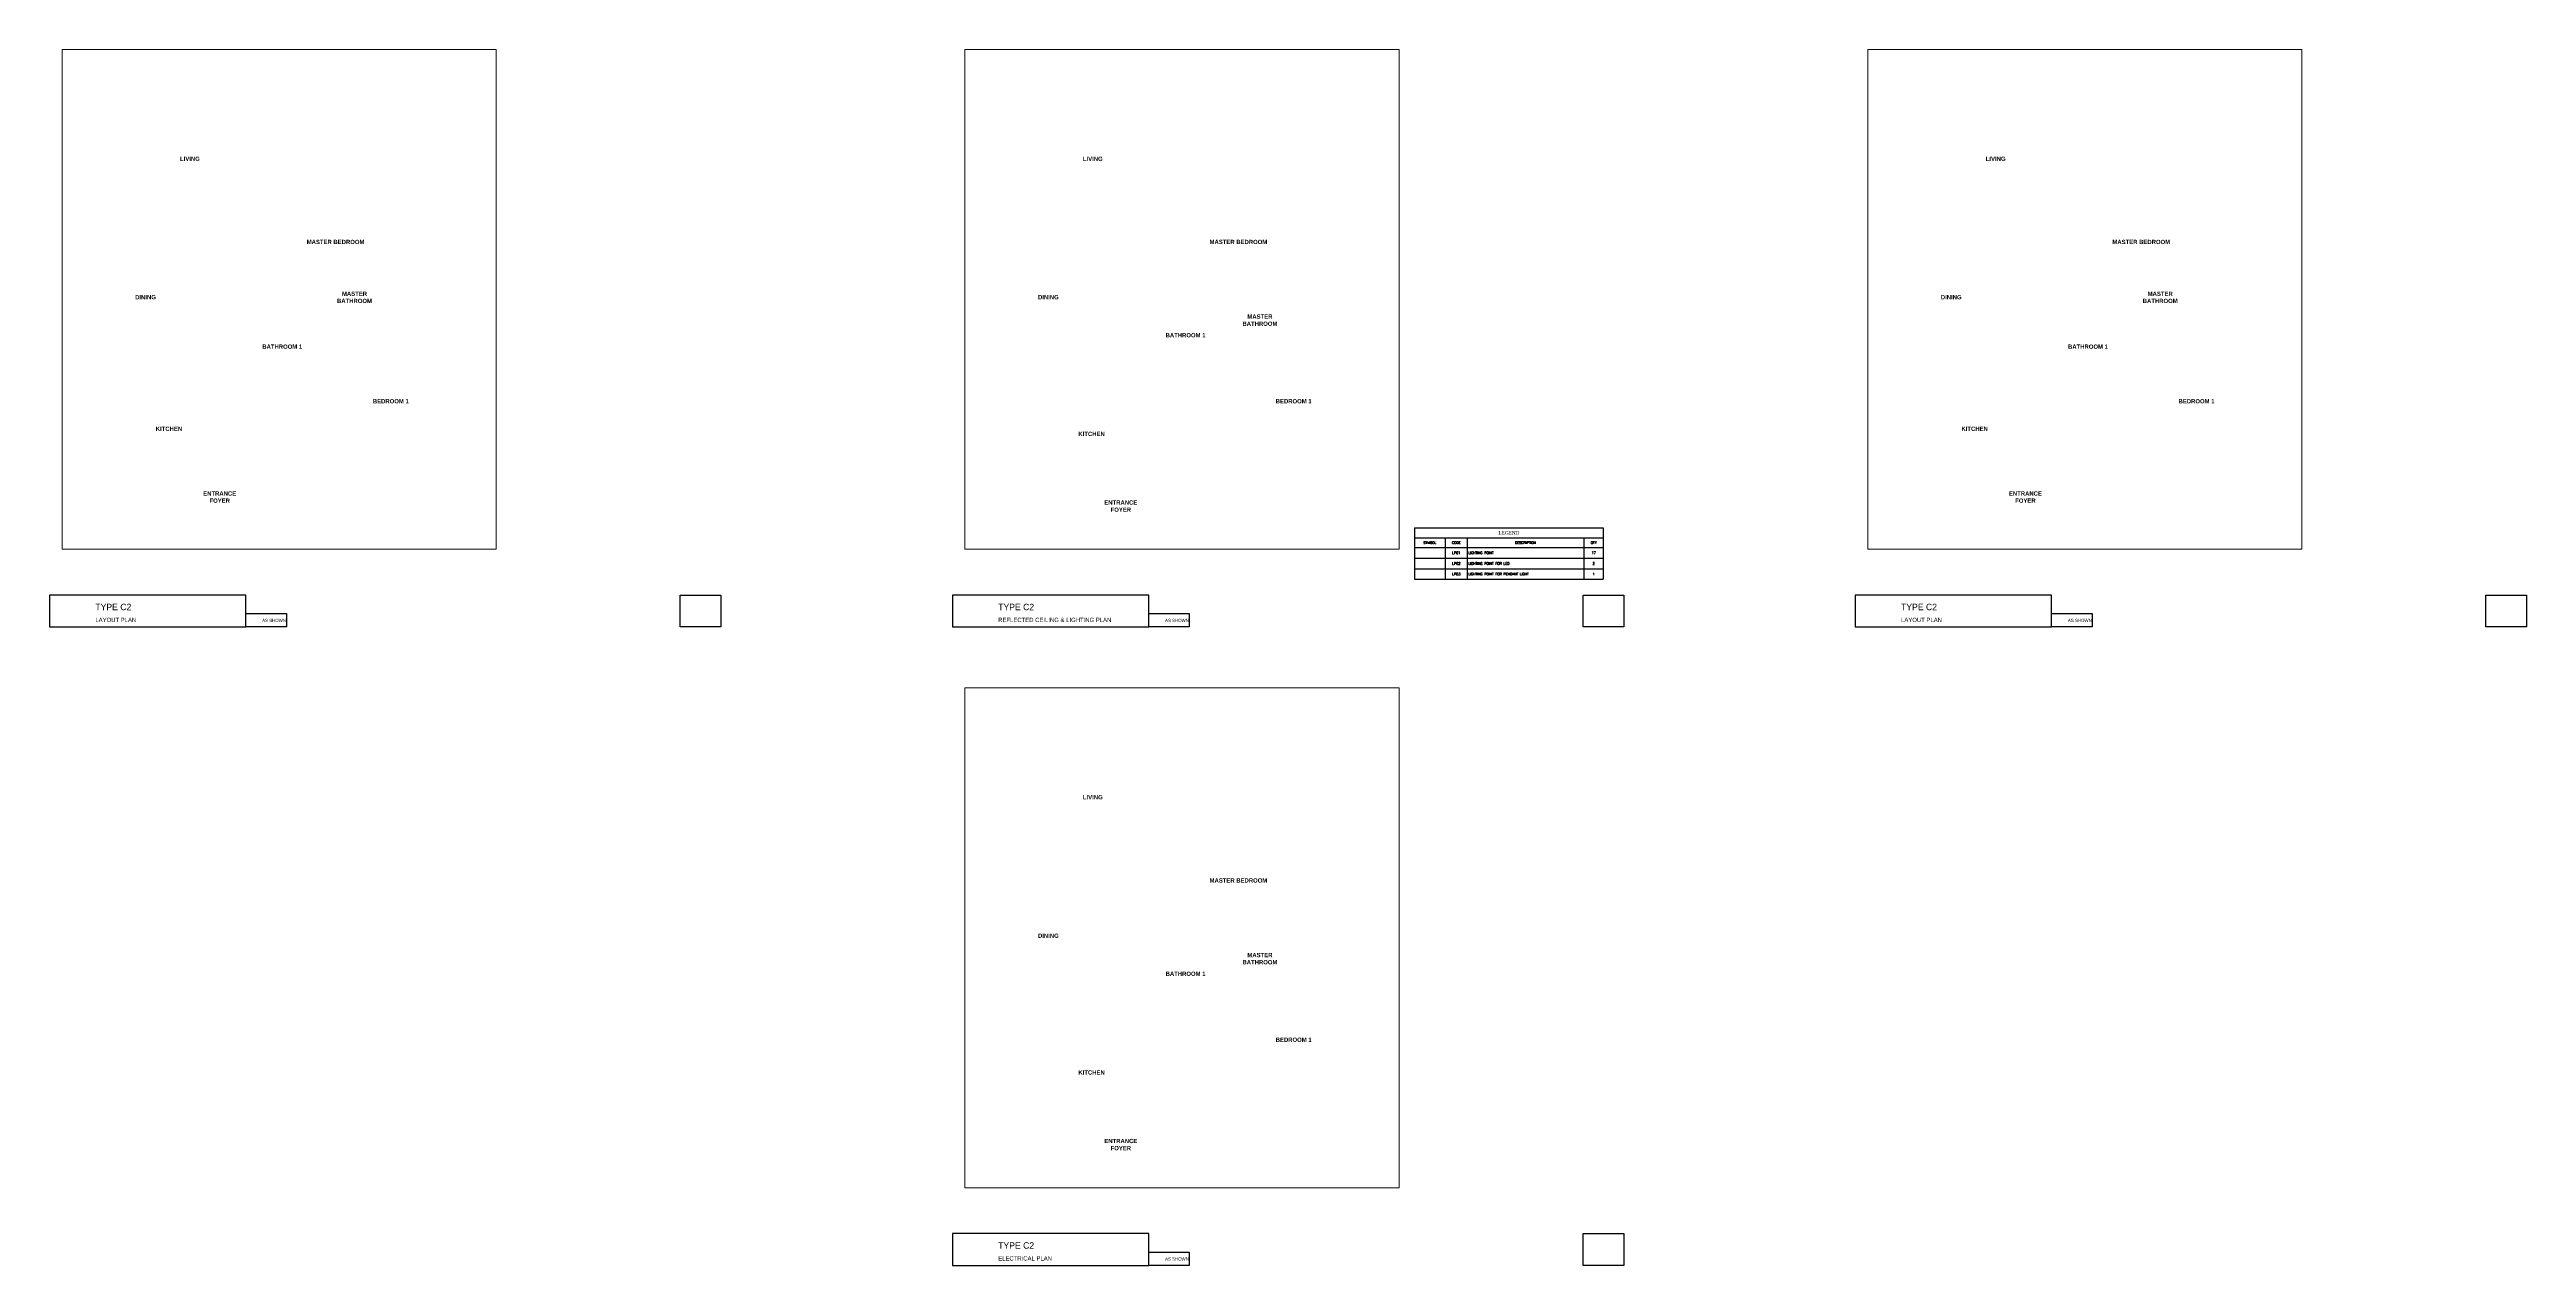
# Paper-space layout 'C2' of a CAD drawing. Header units: millimetres. Extents: x 102 to 1254, y -295 to 271.
import ezdxf
from ezdxf.enums import TextEntityAlignment as Align

# ---------------------------------------------------------------- set-up
doc = ezdxf.new("R2010")
doc.units = ezdxf.units.MM
for name, color, linetype in [('A-LOC', 4, 'Continuous'), ('A-TITLE', 7, 'Continuous'), ('A000d100', 1, 'Continuous'), ('A060g', 1, 'Continuous'), ('ID_DRWG-TITLE', 7, 'Continuous'), ('L-N-LTG', 10, 'Continuous'), ('S-TXT', 2, 'Continuous')]:
    doc.layers.add(name, color=color, linetype=linetype)
doc.layers.add('A-TEXT', color=4, linetype='Continuous', lineweight=0)
doc.layers.get('L-N-LTG').off()
doc.styles.add('GAR', font='GOTHIC.TTF', dxfattribs={"width": 0.8})
doc.styles.add('Garamond', font='GARA.TTF')
doc.styles.add('ROMANS', font='romans.shx')
doc.styles.get("Standard").update_dxf_attribs({"font": 'arial.ttf'})
doc.styles.add('Trebuchet MS', font='trebuc.ttf')

# ---------------------------------------------------------------- blocks, each defined once
blk = doc.blocks.new('TITLEBLOCK')
for points in [[(103.2, 3.5), (194.5, 3.5), (194.5, 18.3), (103.2, 18.3)], [(396.6, 18.3), (415.5, 18.3), (415.5, 3.5), (396.6, 3.5)], [(194.5, 9.7), (213.4, 9.7), (213.4, 3.5), (194.5, 3.5)]]:
    blk.add_lwpolyline(points, close=True)
at = {"layer": 'ID_DRWG-TITLE', "style": 'GAR'}
for tag, p, height in [('LVL', (124.5, 11.3), 3), ('AREA', (135, 11.3), 3), ('DWGNO', (397.9, 9.1), 2.5), ('DWGNAME', (124.5, 5.8), 2), ('SCALE', (202.1, 5.8), 1.5)]:
    blk.add_attdef(tag, p, '', height=height, dxfattribs=at)
blk = doc.blocks.new('*T255')
at = {"layer": 'S-TXT', "color": 0, "linetype": 'ByBlock', "lineweight": -2, "transparency": 16777216}
for p, q in [((0, 0), (87.9, 0)), ((0, 0), (0, -23.9)), ((87.9, 0), (87.9, -23.9)), ((0, -4.6), (87.9, -4.6)), ((0, -9.2), (87.9, -9.2)), ((14.4, -4.6), (14.4, -23.9)), ((24.5, -4.6), (24.5, -23.9)), ((78.8, -4.6), (78.8, -23.9)), ((0, -14.1), (87.9, -14.1)), ((0, -19), (87.9, -19)), ((0, -23.9), (87.9, -23.9))]:
    blk.add_line(p, q, dxfattribs=at)
at = {"layer": 'S-TXT', "color": 0, "transparency": 16777216}
for s, insert, char_height, width, attachment_point, style in [('SYMBOL', (7.2, -6.9), 1.15, 13.217, 5, 'ROMANS'), ('CODE', (19.5, -6.9), 1.15, 9.036, 5, 'ROMANS'), ('LP01', (19.5, -11.6), 1.15, 9.036, 5, 'ROMANS'), ('LIGHTING POINT', (25.1, -11.6), 1.145, 53.086, 4, 'ROMANS'), ('{\\C3;LEGEND}', (44, -2.3), 1.591, 86.793, 5, 'Garamond'), ('DESCRIPTION', (51.7, -6.9), 1.145, 53.086, 5, 'ROMANS'), ('QTY', (83.4, -6.9), 1.15, 8.018, 5, 'ROMANS'), ('17', (83.4, -11.6), 1.15, 8.018, 5, 'ROMANS'), ('LP02', (19.5, -16.6), 1.15, 9.036, 5, 'ROMANS'), ('LP03', (19.5, -21.5), 1.15, 9.036, 5, 'ROMANS'), ('LIGHTING POINT FOR LED', (25.1, -16.6), 1.145, 53.086, 4, 'ROMANS'), ('LIGHTING POINT FOR PENDANT LIGHT', (25.1, -21.5), 1.145, 53.086, 4, 'ROMANS'), ('2', (83.4, -16.6), 1.15, 8.018, 5, 'ROMANS'), ('1', (83.4, -21.5), 1, 8.018, 5, 'ROMANS')]:
    blk.add_mtext(s, dxfattribs=dict(at, insert=insert, char_height=char_height, width=width, attachment_point=attachment_point, style=style))
blk = doc.blocks.new('LP01')
at = {"color": 145}
for p, q in [((-1.75, 0), (1.75, 0)), ((0, -1.75), (0, 1.75))]:
    blk.add_line(p, q, dxfattribs=at)
blk.add_circle((0, 0), 1.25)
at = {"layer": 'Defpoints'}
for p in [(-1.25, 0), (0, 1.25), (0, 0), (1.25, 0), (0, -1.25)]:
    blk.add_point(p, dxfattribs=at)
at = {"color": 2, "style": 'Trebuchet MS', "width": 0.5}
blk.add_attdef('Power', text='', height=1.5, dxfattribs=at).set_placement((1.75, 0), align=Align.BOTTOM_LEFT)
at = {"layer": 'A-LOC', "style": 'ROMANS', "width": 0.75, "flags": 9}
for tag, p in [('Wattage', (0, -3)), ('Source', (0, -1.25))]:
    blk.add_attdef(tag, text='', height=1.5, dxfattribs=at).set_placement(p, align=Align.TOP_CENTER)
blk = doc.blocks.new('LP02')
for p, q in [((-1.75, 0), (-1.25, 0)), ((0, 1.25), (0, 1.75)), ((1.25, 0), (1.75, 0)), ((0, -1.75), (0, -1.25))]:
    blk.add_line(p, q)
blk.add_circle((0, 0), 1.25)
at = {"layer": 'Defpoints'}
for p in [(-1.25, 0), (0, 1.25), (0, 0), (0, 0), (1.25, 0), (0, -1.25)]:
    blk.add_point(p, dxfattribs=at)
at = {"color": 2, "style": 'Trebuchet MS', "width": 0.5}
blk.add_attdef('Power', text='', height=1.5, dxfattribs=at).set_placement((1.75, 0), align=Align.BOTTOM_LEFT)
at = {"layer": 'A-LOC', "style": 'ROMANS', "width": 0.75, "flags": 9}
for tag, p in [('Wattage', (0, -3)), ('Source', (0, -1.25))]:
    blk.add_attdef(tag, text='', height=1.5, dxfattribs=at).set_placement(p, align=Align.TOP_CENTER)
blk = doc.blocks.new('LP03')
h = blk.add_hatch(color=145)
h.dxf.hatch_style = 1
h.paths.add_polyline_path([(0, -1.25), (0, 0), (-1.25, 0, 0.4142136)])
h = blk.add_hatch(color=145)
h.dxf.hatch_style = 1
h.paths.add_polyline_path([(0, 0), (1.25, 0, 0.4142136), (0, 1.25)])
at = {"color": 145}
for p, q in [((-1.75, 0), (1.75, 0)), ((0, -1.75), (0, 1.75))]:
    blk.add_line(p, q, dxfattribs=at)
at = {"color": 0}
blk.add_circle((0, 0), 1.25, dxfattribs=at)
at = {"layer": 'Defpoints'}
for p in [(-1.25, 0), (0, 1.25), (0, 0), (1.25, 0), (0, -1.25)]:
    blk.add_point(p, dxfattribs=at)
at = {"color": 2, "style": 'Trebuchet MS', "width": 0.5}
blk.add_attdef('Power', text='', height=1.5, dxfattribs=at).set_placement((1.75, 0), align=Align.BOTTOM_LEFT)
at = {"layer": 'A-LOC', "style": 'ROMANS', "width": 0.75, "flags": 9}
for tag, p in [('Wattage', (0, -3)), ('Source', (0, -1.25))]:
    blk.add_attdef(tag, text='', height=1.5, dxfattribs=at).set_placement(p, align=Align.TOP_CENTER)

psp = doc.layouts.new('C2')

# ---------------------------------------------------------------- block references
psp.add_blockref('*T255', (736.9, 48.4))
at = {"layer": 'A-TITLE'}
ref = psp.add_blockref('TITLEBLOCK', (-1.2, -1.2), dxfattribs=at)
ref.add_attrib('LVL', 'TYPE C2', (123.3, 10.1), dxfattribs={"layer": 'A060g', "color": 2, "height": 3, "style": 'GAR'})
ref.add_attrib('DWGNAME', 'LAYOUT PLAN', (123.3, 4.6), dxfattribs={"layer": 'A060g', "color": 2, "height": 2, "style": 'GAR'})
ref.add_attrib('SCALE', 'AS SHOWN', (200.9, 4.6), dxfattribs={"layer": 'A000d100', "color": 2, "height": 1.5, "style": 'GAR', "width": 0.983398})
ref = psp.add_blockref('TITLEBLOCK', (418.8, -1.2), dxfattribs=at)
ref.add_attrib('LVL', 'TYPE C2', (543.3, 10.1), dxfattribs={"layer": 'A060g', "color": 2, "height": 3, "style": 'GAR'})
ref.add_attrib('DWGNAME', 'REFLECTED CEILING & LIGHTING PLAN', (543.3, 4.6), dxfattribs={"layer": 'A060g', "color": 2, "height": 2, "style": 'GAR'})
ref.add_attrib('SCALE', 'AS SHOWN', (620.9, 4.6), dxfattribs={"layer": 'A000d100', "color": 2, "height": 1.5, "style": 'GAR', "width": 0.983398})
ref = psp.add_blockref('TITLEBLOCK', (838.8, -1.2), dxfattribs=at)
ref.add_attrib('LVL', 'TYPE C2', (963.3, 10.1), dxfattribs={"layer": 'A060g', "color": 2, "height": 3, "style": 'GAR'})
ref.add_attrib('DWGNAME', 'LAYOUT PLAN', (963.3, 4.6), dxfattribs={"layer": 'A060g', "color": 2, "height": 2, "style": 'GAR'})
ref.add_attrib('SCALE', 'AS SHOWN', (1040.9, 4.6), dxfattribs={"layer": 'A000d100', "color": 2, "height": 1.5, "style": 'GAR', "width": 0.983398})
ref = psp.add_blockref('TITLEBLOCK', (418.8, -298.2), dxfattribs=at)
ref.add_attrib('LVL', 'TYPE C2', (543.3, -286.9), dxfattribs={"layer": 'A060g', "color": 2, "height": 3, "style": 'GAR'})
ref.add_attrib('DWGNAME', 'ELECTRICAL PLAN', (543.3, -292.4), dxfattribs={"layer": 'A060g', "color": 2, "height": 2, "style": 'GAR'})
ref.add_attrib('SCALE', 'AS SHOWN', (620.9, -292.4), dxfattribs={"layer": 'A000d100', "color": 2, "height": 1.5, "style": 'GAR', "width": 0.983398})
at = {"layer": 'L-N-LTG', "xscale": 0.5727066250240829, "yscale": 0.5727066250240829, "zscale": 0.5727066250240829}
for name, p in [('LP01', (744, 36.5)), ('LP02', (744, 31.8)), ('LP03', (744, 26.9))]:
    psp.add_blockref(name, p, dxfattribs=at)

# ---------------------------------------------------------------- texts
at = {"layer": 'A-TEXT', "ltscale": 0.1, "char_height": 2, "attachment_point": 1}
for s, insert in [('{\\f@MS UI Gothic|b1|i0|c0|p50;LIVING}', (162.7, 221.1)), ('{\\f@MS UI Gothic|b1|i0|c0|p50;LIVING}', (582.7, 221.1)), ('{\\f@MS UI Gothic|b1|i0|c0|p50;LIVING}', (1002.7, 221.1)), ('\\pxqc;{\\f@MS UI Gothic|b1|i0|c0|p50;MASTER BEDROOM }', (222, 182.4)), ('\\pxqc;{\\f@MS UI Gothic|b1|i0|c0|p50;MASTER BEDROOM }', (642, 182.4)), ('\\pxqc;{\\f@MS UI Gothic|b1|i0|c0|p50;MASTER BEDROOM }', (1062, 182.4)), ('{\\f@MS UI Gothic|b1|i0|c0|p50;DINING}', (141.8, 156.7)), ('\\pxqc;{\\f@MS UI Gothic|b1|i0|c0|p50;MASTER BATHROOM }', (230.8, 158.3)), ('{\\f@MS UI Gothic|b1|i0|c0|p50;DINING}', (561.8, 156.7)), ('{\\f@MS UI Gothic|b1|i0|c0|p50;DINING}', (981.8, 156.7)), ('\\pxqc;{\\f@MS UI Gothic|b1|i0|c0|p50;MASTER BATHROOM }', (1070.8, 158.3)), ('\\pxqc;{\\f@MS UI Gothic|b1|i0|c0|p50;BATHROOM 1}', (617.4, 139)), ('\\pxqc;{\\f@MS UI Gothic|b1|i0|c0|p50;MASTER BATHROOM }', (652, 147.7)), ('\\pxqc;{\\f@MS UI Gothic|b1|i0|c0|p50;BATHROOM 1}', (197.2, 133.7)), ('\\pxqc;{\\f@MS UI Gothic|b1|i0|c0|p50;BATHROOM 1}', (1037.2, 133.7)), ('\\pxqc;{\\f@MS UI Gothic|b1|i0|c0|p50;BEDROOM 1}', (247.7, 108.3)), ('\\pxqc;{\\f@MS UI Gothic|b1|i0|c0|p50;BEDROOM 1}', (667.7, 108.3)), ('\\pxqc;{\\f@MS UI Gothic|b1|i0|c0|p50;BEDROOM 1}', (1087.7, 108.3)), ('{\\f@MS UI Gothic|b1|i0|c0|p50;KITCHEN}', (151.4, 95.5)), ('{\\f@MS UI Gothic|b1|i0|c0|p50;KITCHEN}', (580.6, 93.1)), ('{\\f@MS UI Gothic|b1|i0|c0|p50;KITCHEN}', (991.4, 95.5)), ('\\pxqc;{\\f@MS UI Gothic|b1|i0|c0|p50;ENTRANCE\\PFOYER}', (168.1, 65.4)), ('\\pxqc;{\\f@MS UI Gothic|b1|i0|c0|p50;ENTRANCE\\PFOYER}', (587.3, 61.2)), ('\\pxqc;{\\f@MS UI Gothic|b1|i0|c0|p50;ENTRANCE\\PFOYER}', (1008.1, 65.4)), ('{\\f@MS UI Gothic|b1|i0|c0|p50;LIVING}', (582.7, -75.9)), ('\\pxqc;{\\f@MS UI Gothic|b1|i0|c0|p50;MASTER BEDROOM }', (642, -114.6)), ('{\\f@MS UI Gothic|b1|i0|c0|p50;DINING}', (561.8, -140.3)), ('\\pxqc;{\\f@MS UI Gothic|b1|i0|c0|p50;MASTER BATHROOM }', (652, -149.3)), ('\\pxqc;{\\f@MS UI Gothic|b1|i0|c0|p50;BATHROOM 1}', (617.4, -158)), ('\\pxqc;{\\f@MS UI Gothic|b1|i0|c0|p50;BEDROOM 1}', (667.7, -188.7)), ('{\\f@MS UI Gothic|b1|i0|c0|p50;KITCHEN}', (580.6, -203.9)), ('\\pxqc;{\\f@MS UI Gothic|b1|i0|c0|p50;ENTRANCE\\PFOYER}', (587.3, -235.8))]:
    psp.add_mtext_dynamic_manual_height_columns(s, width=26.102, gutter_width=75, heights=[0], dxfattribs=dict(at, insert=insert))

# ---------------------------------------------------------------- viewports
at = {"layer": 'Defpoints'}
vp = psp.add_viewport(center=(208.8, 154.7), size=(202, 232.5), view_center_point=(180477.9, 49372.4), view_height=11625, dxfattribs=at)
vp.frozen_layers = ['L-N-LTG']
for center, status in [((628.8, 154.7), 3), ((1048.8, 154.7), 4)]:
    psp.add_viewport(center=center, size=(202, 232.5), view_center_point=(180477.9, 49372.4), view_height=11625, status=status, dxfattribs=at)
vp = psp.add_viewport(center=(628.8, -142.3), size=(202, 232.5), view_center_point=(180477.9, 49372.4), view_height=11625, status=5, dxfattribs=at)
vp.frozen_layers = ['L-N-LTG']

doc.saveas('drawing.dxf')
